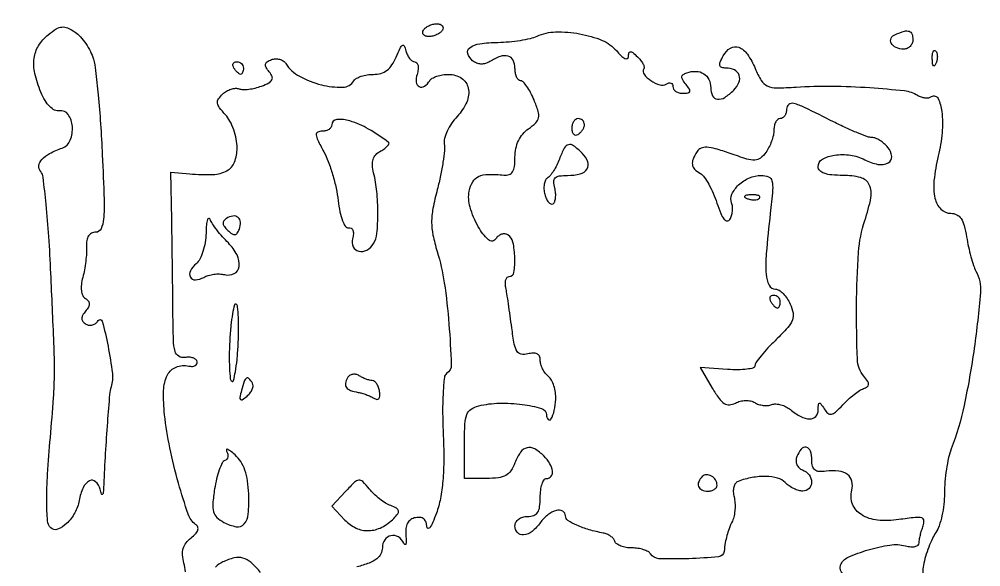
# Model space of a CAD drawing. Extents: x 0 to 5034, y 0 to 2560.
# Drawn here: x 4753.5 to 4905.8, y 2049 to 2135.7 of the extents above; entities that cross this region are included whole.
import ezdxf

# ---------------------------------------------------------------- set-up
doc = ezdxf.new("R2010")
doc.units = 0

msp = doc.modelspace()

# ---------------------------------------------------------------- linework, layer by layer
for points in [[(4648.5, 2283.373692, 0.000016), (4598.885535, 2284.40156, 0.000141)], [(4883.969823, 2047.873696, -0.342908), (4883.548171, 2049.264935, -0.198416), (4884.734672, 2050.51792, -0.032691), (4887.923959, 2051.702167, -0.035829), (4891.373808, 2052.468386, -0.101018), (4893.828218, 2052.334671, 0.043121), (4894.660886, 2052.192089, 0.073926), (4895.362539, 2052.237185, 0.111267), (4895.827994, 2052.452564, 0.233033), (4896, 2052.801581, -0.042358), (4896.043416, 2053.313148, -0.015747), (4896.18755, 2054.021188, -0.015473), (4896.394039, 2054.787344, -0.018054), (4896.63847, 2055.50025, 0.113157), (4896.757078, 2056.335542, 0.318549), (4896.396811, 2056.762333, 0.092313), (4895.36536, 2056.833456, 0.008398), (4892.799321, 2056.492615, -0.061549), (4889.417728, 2056.404989, -0.115569), (4886.842845, 2057.278765, -0.162167), (4885.454405, 2058.954227, -0.15785), (4885.328473, 2061.14808, 0.122161), (4885.34666, 2062.584396, 0.178413), (4884.656443, 2063.629744, 0.133192), (4883.256297, 2064.171678, 0.058307), (4881.25, 2064.14758, -0.047498), (4880.157349, 2064.110888, -0.153226), (4879.48645, 2064.367593, -0.167434), (4879.117576, 2064.943753, -0.059491), (4879, 2065.928434, 0.076208), (4878.783662, 2067.339581, 0.267523), (4878.132583, 2067.938565, 0.282879), (4877.322439, 2067.660701, 0.080833), (4876.623848, 2066.462146, 0.090987), (4876.503614, 2065.819427, 0.101431), (4876.627956, 2065.201945, 0.103401), (4876.982044, 2064.692018, 0.098155), (4877.516859, 2064.355157, -0.139442), (4878.55735, 2063.574781, -0.159823), (4878.962387, 2062.404611, -0.20222), (4878.563024, 2061.412793, -0.199834), (4877.571429, 2061, -0.074531), (4876.926993, 2061.096598, -0.03854), (4876.167138, 2061.395362, -0.037243), (4875.417288, 2061.830804, -0.046242), (4874.796945, 2062.345913, 0.130977), (4873.579285, 2063.051087, 0.05937), (4871.742385, 2063.320924, 0.051574), (4869.569575, 2063.155901, 0.042668), (4867.327623, 2062.549534, 0.158001), (4866.920349, 2062.23159, 0.085805), (4866.656817, 2061.646751, 0.070888), (4866.572808, 2060.890461, 0.056276), (4866.690346, 2060.076116, -0.048558), (4866.836434, 2059.163551, -0.033149), (4866.831624, 2058.112515, -0.033451), (4866.689832, 2057.089509, -0.055954), (4866.419875, 2056.264944, 0.015317), (4865.901689, 2055.030917, 0.025518), (4865.551581, 2053.959736, 0.02492), (4865.307169, 2052.840742, 0.013805), (4865.11535, 2051.455571, -0.356464), (4864.239302, 2050.595914, -0.014668), (4859.523922, 2050.304243, -0.015831), (4854.795948, 2050.300543, -0.251709), (4853.452371, 2051.077065, 0.134526), (4853.071033, 2051.432158, 0.044274), (4852.356963, 2051.728888, 0.040362), (4851.468609, 2051.931899, 0.036013), (4850.524316, 2052, -0.04187), (4849.596206, 2052.077856, -0.050994), (4848.755977, 2052.309746, -0.059301), (4848.117842, 2052.649829, -0.16162), (4847.815181, 2053.054456, 0.100598), (4847.571981, 2053.476983, 0.056858), (4847.131652, 2053.874551, 0.053442), (4846.574714, 2054.189034, 0.05901), (4845.981848, 2054.365544, -0.026645), (4843.737962, 2054.878548, -0.036568), (4841.794516, 2055.590477, -0.039324), (4840.375724, 2056.370829, -0.252504), (4840, 2057.067388, 0.276235), (4839.55542, 2057.810698, 0.190638), (4838.555617, 2057.927183, 0.101792), (4837.196045, 2057.247384, 0.070048), (4836, 2056, -0.067126), (4834.704952, 2054.633539, -0.139346), (4833.363955, 2054.064576, -0.247353), (4832.40777, 2054.425161, -0.183315), (4832, 2055.5, -0.130775), (4832.153209, 2056.075754, -0.10214), (4832.583333, 2056.5625, -0.08892), (4833.230589, 2056.888136, -0.072314), (4834, 2057, 0.081208), (4834.975317, 2057.159458, 0.166173), (4835.583333, 2057.625, 0.116834), (4835.907747, 2058.499083, 0.030703), (4836, 2060, -0.031626), (4836.072766, 2061.149251, -0.048861), (4836.29375, 2062.11875, -0.06271), (4836.615738, 2062.790443, -0.254951), (4837, 2063, 0.229726), (4837.721414, 2063.349922, 0.199327), (4837.950838, 2064.165968, 0.108762), (4837.537102, 2065.350245, 0.058221), (4836.571429, 2066.571429, 0.063614), (4835.119045, 2067.694775, 0.19271), (4833.90635, 2067.878716, 0.18695), (4832.876715, 2067.174529, 0.059568), (4832, 2065.5, -0.056934), (4831.348842, 2064.240233, -0.118181), (4830.540074, 2063.494733, -0.097156), (4829.370841, 2063.112784, -0.030518), (4827.524751, 2063), (4824, 2063), (4824, 2068.480948, -0.011213), (4824.070649, 2071.630811, -0.078367), (4824.377215, 2073.133378, -0.157534), (4825.043665, 2073.974277, -0.088475), (4826.25, 2074.500923, -0.052664), (4829.518401, 2074.92791, -0.038982), (4833.160837, 2074.733767, -0.036418), (4836.223655, 2074.100206, -0.334265), (4836.994819, 2073.083333, 0.174257), (4837.255748, 2072.365632, 0.518806), (4837.686621, 2072.400227, 0.079485), (4838.224646, 2073.767536, 0.043152), (4838.459355, 2075.562844, 0.046754), (4838.40694, 2076.61676, 0.042735), (4838.16054, 2077.676018, 0.04541), (4837.770528, 2078.586457, 0.09594), (4837.285456, 2079.178056, -0.059463), (4836.793483, 2079.696418, -0.043855), (4836.377603, 2080.370424, -0.0446), (4836.093914, 2081.088912, -0.071851), (4836, 2081.739076, 0.105291), (4835.869797, 2082.350522, 0.172987), (4835.508494, 2082.728991, 0.130728), (4834.901699, 2082.855809, 0.0505), (4834.045451, 2082.722137, -0.106912), (4833.00174, 2082.677478, -0.215077), (4832.332611, 2083.129337, -0.093904), (4831.890945, 2084.282097, -0.012668), (4831.493342, 2086.855505, 0.002445), (4831.238571, 2088.761992, 0.002508), (4830.967247, 2090.649742, 0.002427), (4830.715669, 2092.285306, 0.010567), (4830.54151, 2093.25, -0.048398), (4830.472234, 2093.92007, -0.078136), (4830.557556, 2094.485938, -0.111396), (4830.776593, 2094.86194, -0.208295), (4831.09362, 2095, 0.371267), (4831.838995, 2095.641954, 0.045051), (4831.976409, 2097.977041, 0.04357), (4831.684377, 2100.433148, 0.205781), (4830.888197, 2101.569098, 0.115806), (4830.402578, 2101.73164, 0.100467), (4829.867726, 2101.673727, 0.093277), (4829.365555, 2101.403201, 0.084467), (4828.975509, 2100.960372, -0.472423), (4827.805686, 2100.802035, -0.078775), (4826.193607, 2102.856108, -0.05511), (4824.887832, 2105.961146, -0.119782), (4824.760563, 2108.5278, -0.084906), (4825.304301, 2109.979897, -0.154221), (4826.234001, 2110.823817, -0.105439), (4827.75452, 2111.165336, -0.02806), (4830.25, 2111.052296, 0.104623), (4831.077601, 2111.141285, 0.177087), (4831.619269, 2111.567032, 0.110252), (4831.916076, 2112.421008, 0.028729), (4832, 2113.880438, -0.050412), (4832.139619, 2115.261694, -0.060694), (4832.553198, 2116.498442, -0.063754), (4833.229547, 2117.550644, -0.065382), (4834.144075, 2118.388361, 0.038419), (4835.306564, 2119.343537, 0.15515), (4835.739895, 2120.139884, 0.12507), (4835.681451, 2121.140284, 0.021377), (4835.022755, 2122.945065, 0.02294), (4834.473979, 2124.115075, 0.03189), (4833.870957, 2125.102613, 0.033001), (4833.295637, 2125.817069, 0.209716), (4832.87868, 2126, -0.211547), (4832.542657, 2126.14883, -0.080913), (4832.258112, 2126.5875, -0.061586), (4832.06444, 2127.234294, -0.042005), (4832, 2128, 0.116839), (4831.704932, 2129.245472, 0.215411), (4830.911902, 2129.888353, 0.151424), (4829.655075, 2129.833404, 0.054978), (4828.033538, 2129.04189, -0.068637), (4827.331548, 2128.722581, -0.084388), (4826.618023, 2128.635492, -0.086266), (4825.928113, 2128.789067, -0.07554), (4825.294549, 2129.170509, -0.14444), (4824.536748, 2130.299432, -0.322954), (4824.845342, 2131.229151, -0.124285), (4826.424957, 2131.856876, -0.028554), (4829.309017, 2132.070285, 0.018406), (4831.060264, 2132.164201, 0.016745), (4832.856399, 2132.387836, 0.017031), (4834.448531, 2132.696374, 0.050637), (4835.5, 2133.052611, -0.101589), (4838.433909, 2133.725237, -0.05098), (4842.241014, 2133.423887, -0.051262), (4845.82922, 2132.379269, -0.123078), (4848.050213, 2130.757688, 0.025806), (4848.791906, 2129.956442, 0.076288), (4849.400513, 2129.521865, 0.222466), (4849.778209, 2129.510527, 0.292218), (4849.966731, 2129.789427, -0.049791), (4850.04408, 2130.403524, -0.349803), (4850.264026, 2130.578853, -0.172397), (4850.638153, 2130.445905, -0.015802), (4851.39504, 2129.789427, -0.036149), (4851.900919, 2129.249066, -0.049245), (4852.267478, 2128.69174, -0.059313), (4852.456029, 2128.198128, -0.199883), (4852.40605, 2127.863307, 0.310184), (4852.456278, 2127.010163, 0.07963), (4853.520902, 2126.015339, 0.072825), (4854.924175, 2125.342321, 0.217165), (4855.956195, 2125.472927, -0.078184), (4856.355257, 2125.640484, -0.155995), (4856.693382, 2125.617448, -0.185367), (4856.917543, 2125.41108, -0.115543), (4857, 2125.059017, 0.151158), (4857.124953, 2124.655144, 0.09842), (4857.476593, 2124.311086, 0.081404), (4858.002123, 2124.079015, 0.063433), (4858.622445, 2124, 0.037264), (4859.405237, 2124.058421, 0.283783), (4859.675227, 2124.286761, 0.229616), (4859.622195, 2124.675312, 0.026423), (4859.080707, 2125.402754, -0.032492), (4858.558343, 2126.122568, -0.15921), (4858.437045, 2126.603563, -0.225835), (4858.639798, 2126.963533, -0.069723), (4859.208262, 2127.255446, -0.090964), (4860.65865, 2127.480217, -0.133158), (4861.888868, 2127.109838, -0.143101), (4862.705027, 2126.196611, -0.111725), (4863, 2124.893011, 0.110478), (4863.284827, 2123.619672, 0.260913), (4864.050096, 2123.07308, 0.172047), (4865.21464, 2123.346951, 0.053466), (4866.635186, 2124.492329, 0.096945), (4867.455087, 2125.711299, 0.186087), (4867.490909, 2126.871744, 0.20023), (4866.748452, 2127.697484, 0.111261), (4865.405799, 2128, -0.073766), (4864.731074, 2128.100088, -0.2721), (4864.450345, 2128.404509, -0.15382), (4864.501041, 2128.956097, -0.023629), (4864.980071, 2129.962762, -0.132217), (4866.116356, 2131.172, -0.238526), (4867.439061, 2131.285077, -0.148252), (4868.810547, 2130.181939, -0.051635), (4870.029763, 2127.928145, 0.037484), (4870.986883, 2126.032822, 0.151259), (4871.94288, 2125.180739, 0.10864), (4873.391989, 2124.869877, 0.014893), (4876.5, 2124.978382, -0.018321), (4882.137966, 2125.136519, -0.01465), (4888.211503, 2124.906247, -0.010812), (4893.665915, 2124.420518, -0.115364), (4895.75, 2123.68294, 0.063095), (4896.300266, 2123.421298, 0.056943), (4896.917951, 2123.293477, 0.060424), (4897.507011, 2123.311396, 0.100957), (4897.970683, 2123.481881, -0.444313), (4898.988732, 2123.186208, -0.085459), (4899.591624, 2121.100647, -0.050489), (4899.625048, 2117.762119, -0.036157), (4899.018163, 2114.075712, 0.031873), (4898.346665, 2110.203855, 0.081507), (4898.501683, 2107.370494, 0.142165), (4899.435477, 2105.660178, 0.199747), (4901.022075, 2105, -0.1175), (4901.942914, 2104.780573, -0.13005), (4902.62574, 2104.173787, -0.081891), (4903.125803, 2103.060669, -0.025047), (4903.50932, 2101.25, 0.014285), (4903.804094, 2099.693872, 0.013299), (4904.193395, 2098.11925, 0.013413), (4904.614063, 2096.738813, 0.04312), (4904.995606, 2095.858086, -0.146223), (4905.704379, 2092.4425, -0.013135), (4904.715651, 2083.655312, -0.018242), (4903.109799, 2074.562027, -0.038299), (4901.07377, 2067.6849, 0.036596), (4900.661206, 2066.308601, 0.016616), (4900.31542, 2064.459345, 0.01635), (4900.078468, 2062.476296, 0.02156), (4900, 2060.657407, -0.028204), (4899.900787, 2058.899954, -0.025468), (4899.603949, 2057.10298, -0.026333), (4899.170536, 2055.520256, -0.070025), (4898.65174, 2054.472506, 0.040588), (4898.090126, 2053.488098, 0.018798), (4897.516584, 2052.130522, 0.018479), (4897.017733, 2050.650925, 0.024447), (4896.680679, 2049.269696, 0.089841), (4896.654303, 2046.927665, 0.166855)], [(4779.835129, 2048.217201, 0.026119), (4779.562673, 2049.606315, -0.044972), (4779.360067, 2050.894348, -0.086566), (4779.470844, 2051.929936, -0.095397), (4779.912545, 2052.800595, -0.064522), (4780.704265, 2053.587312, 0.038415), (4781.426895, 2054.23421, 0.108992), (4781.77652, 2054.80868, 0.177246), (4781.765942, 2055.306294, 0.144025), (4781.43756, 2055.730997, -0.155018), (4780.253094, 2057.332925, -0.013214), (4778.709989, 2062.274589, -0.018224), (4777.346226, 2067.85222, -0.023181), (4776.517846, 2073.084951, -0.034566), (4776.358449, 2076.919324, -0.108917), (4776.97801, 2079.402233, -0.187221), (4778.339272, 2080.643004, -0.144031), (4780.360234, 2080.810873, 0.060345), (4780.924178, 2080.764141, 0.108471), (4781.371517, 2080.880256, 0.154489), (4781.631425, 2081.135636, 0.169849), (4781.684423, 2081.483614, 0.175619), (4781.476631, 2081.835802, 0.090637), (4781.024123, 2082.088494, 0.071623), (4780.399566, 2082.205702, 0.05263), (4779.695571, 2082.161535, -0.187205), (4778.751749, 2082.355125, -0.187145), (4778.18534, 2083.134664, -0.056849), (4777.921956, 2084.941307, -0.006104), (4777.841515, 2089.177921, 0.001018), (4777.81203, 2092.523371, 0.000586), (4777.763595, 2096.552264, 0.000586), (4777.705473, 2100.598049, 0.00098), (4777.645944, 2104), (4777.5, 2111.5), (4780.5, 2111.2417, 0.030126), (4784.197574, 2111.146817, 0.116663), (4786.394795, 2111.747479, 0.177238), (4787.582459, 2113.099331, 0.092765), (4788, 2115.330491, 0.047867), (4787.86497, 2116.737744, 0.036219), (4787.460219, 2118.236734, 0.037079), (4786.866074, 2119.602782, 0.066508), (4786.159386, 2120.598544, -0.023909), (4785.208278, 2121.722674, -0.130298), (4784.904014, 2122.45192, -0.183363), (4785.053717, 2123.10133, -0.057607), (4785.710652, 2123.874422, -0.055362), (4786.33207, 2124.337818, -0.053823), (4787.045795, 2124.658771, -0.058474), (4787.740499, 2124.798318, -0.111675), (4788.301266, 2124.718717, 0.089846), (4788.92333, 2124.602804, 0.030784), (4789.842339, 2124.654816, 0.029436), (4790.871026, 2124.838753, 0.030015), (4791.864145, 2125.141402, 0.028104), (4793.024351, 2125.648441, 0.152296), (4793.511431, 2126.121197, 0.231291), (4793.535208, 2126.667955, 0.070516), (4793.088621, 2127.393218, -0.041821), (4792.596111, 2128.099199, -0.178857), (4792.509892, 2128.596804, -0.202989), (4792.770118, 2128.991455, -0.055284), (4793.44803, 2129.341684, -0.082765), (4794.079234, 2129.470458, -0.077028), (4794.734834, 2129.392967, -0.0801), (4795.313725, 2129.126588, -0.102503), (4795.723553, 2128.708467, 0.125363), (4797.873545, 2126.704409, 0.063742), (4801.337381, 2125.34677, 0.06795), (4804.710203, 2124.97241, 0.253232), (4806.5, 2126, -0.131506), (4806.908098, 2126.384559, -0.045185), (4807.660796, 2126.70625, -0.041167), (4808.594616, 2126.92617, -0.037268), (4809.583768, 2127, 0.068387), (4810.775828, 2127.163809, 0.095142), (4811.73748, 2127.64366, 0.08582), (4812.520577, 2128.489282, 0.046311), (4813.182141, 2129.75, -0.01092), (4813.797481, 2131.156016, -0.141697), (4814.168699, 2131.582789, -0.453182), (4814.468191, 2131.497443, -0.052259), (4814.730715, 2130.75, 0.050727), (4814.963537, 2130.080589, 0.060607), (4815.316474, 2129.514062, 0.071273), (4815.729623, 2129.128962, 0.153174), (4816.140712, 2129, -0.232811), (4816.467402, 2128.839169, -0.120098), (4816.656304, 2128.4125, -0.077588), (4816.671092, 2127.766332, -0.043865), (4816.5, 2127, 0.097424), (4816.359541, 2125.76337, 0.26228), (4816.837676, 2125.055624, 0.275203), (4817.66552, 2125.116548, 0.102014), (4818.5, 2126, -0.128262), (4818.902718, 2126.38437, -0.046126), (4819.63373, 2126.70625, -0.042026), (4820.53775, 2126.926125, -0.038665), (4821.491629, 2127, -0.144926), (4823.536216, 2126.394659, -0.201408), (4824.59825, 2124.83428, -0.154892), (4824.360338, 2122.624168, -0.084903), (4822.84439, 2120.330276, 0.039102), (4821.969553, 2119.237777, 0.039273), (4821.276905, 2118.02393, 0.042223), (4820.848781, 2116.87129, 0.108654), (4820.800394, 2115.988925, -0.065285), (4820.832861, 2114.951716, -0.013098), (4820.601344, 2113.113497, -0.013634), (4820.214771, 2110.973919, -0.012355), (4819.700945, 2108.786562, 0.016304), (4819.010933, 2105.741366, 0.046958), (4818.802779, 2103.58826, 0.051871), (4819.008991, 2101.555915, 0.023527), (4819.676085, 2098.96299, -0.037733), (4820.804096, 2093.998623, -0.017722), (4821.543925, 2087.453524, -0.009378), (4821.920219, 2081.013356, -0.270532), (4821.171804, 2079.606181, 0.233524), (4820.813513, 2079.032656, 0.01039), (4820.623999, 2076.632324, 0.015605), (4820.544763, 2073.676634, 0.010166), (4820.629216, 2070.263295, -0.011397), (4820.72279, 2066.063129, -0.020844), (4820.578268, 2062.640404, -0.025478), (4820.196196, 2059.823759, -0.041534), (4819.556105, 2057.5, -0.014124), (4818.986055, 2056.073011, -0.049761), (4818.506211, 2055.210601, -0.306699), (4818.224489, 2055.10184, -0.342518), (4818.043893, 2055.323324, 0.073615), (4817.912145, 2056.086102, 0.142077), (4817.565072, 2056.593131, 0.144756), (4817.005824, 2056.830075, 0.077535), (4816.25, 2056.798674, 0.098635), (4815.496513, 2056.486378, 0.122068), (4814.98678, 2055.926232, 0.098816), (4814.730625, 2055.093394, 0.047998), (4814.724508, 2053.97535, -0.0151), (4814.777894, 2053.090373, -0.07405), (4814.719201, 2052.594321, -0.503077), (4814.575433, 2052.538066, -0.149043), (4814.391174, 2052.75, 0.148678), (4813.532492, 2053.73908, 0.194253), (4812.364412, 2053.947933, 0.194991), (4811.382006, 2053.287384, 0.149525), (4811, 2052.038544, -0.119799), (4810.762448, 2051.061314, -0.111969), (4810.09916, 2050.273723, -0.072273), (4808.896366, 2049.611066, -0.024062), (4806.976927, 2048.993787, -0.017607)], [(4791.715446, 2048.103082, 0.037836), (4790.212323, 2049.696347, 0.116694), (4788.925953, 2050.410039, 0.13014), (4787.541871, 2050.431312, 0.052384), (4785.75, 2049.781028, 0.074238), (4784.570552, 2048.972385, 0.16234)]]:
    msp.add_lwpolyline(points, format="xyb")
for points in [[(4820.5, 2134, -0.091204), (4820.153536, 2133.617096, -0.053126), (4819.622888, 2133.29375, -0.050746), (4819.00158, 2133.074178, -0.059645), (4818.381966, 2133, -0.069308), (4817.853366, 2133.073627, -0.14379), (4817.504138, 2133.29375, -0.190139), (4817.386134, 2133.620091, -0.131946), (4817.5, 2134, -0.091204), (4817.846464, 2134.382904, -0.053126), (4818.377112, 2134.70625, -0.050746), (4818.99842, 2134.925822, -0.059645), (4819.618034, 2135, -0.069308), (4820.146634, 2134.926373, -0.14379), (4820.495862, 2134.70625, -0.190139), (4820.613866, 2134.379909, -0.131946)], [(4765.242406, 2129.409778, -0.041529), (4765.600425, 2127.619806, -0.005442), (4766.001789, 2123.75631, -0.006296), (4766.370987, 2119.153547, -0.005233), (4766.650716, 2114.25, -0.00332), (4766.932224, 2107.194648, -0.029269), (4766.853352, 2104.075767, -0.085815), (4766.451587, 2102.534615, -0.294217), (4765.621694, 2102, 0.113924), (4764.953249, 2101.845694, 0.135458), (4764.469246, 2101.418599, 0.106615), (4764.19859, 2100.71258, 0.052887), (4764.152377, 2099.75, -0.029484), (4764.151065, 2098.69913, -0.015077), (4764.032024, 2097.385172, -0.014928), (4763.827388, 2096.034415, -0.021687), (4763.560149, 2094.859094, 0.036332), (4763.33542, 2093.717129, 0.060845), (4763.335288, 2092.73997, 0.078884), (4763.55015, 2091.989513, 0.146263), (4763.967531, 2091.520067, -0.081121), (4764.428744, 2091.11924, -0.170981), (4764.591357, 2090.680254, -0.134683), (4764.45766, 2090.160307, -0.043348), (4764, 2089.5, 0.044453), (4763.543192, 2088.837809, 0.137363), (4763.414143, 2088.315027, 0.170328), (4763.585627, 2087.870828, 0.078002), (4764.063245, 2087.460912, 0.107488), (4764.565461, 2087.283588, 0.099557), (4765.110899, 2087.323582, 0.095748), (4765.615549, 2087.575228, 0.091186), (4766.000282, 2088.000457, -0.658594), (4766.653441, 2087.903368, -0.016456), (4767.557252, 2083.96417, -0.016579), (4768.250774, 2079.652258, -0.110493), (4768.048354, 2077.5, 0.057525), (4767.81216, 2076.328459, 0.002212), (4767.459343, 2071.905207, 0.004223), (4767.1294, 2066.967767, 0.004159), (4766.880994, 2062, -0.006719), (4766.815341, 2060.809301, -0.157341), (4766.691343, 2060.499428, -0.586694), (4766.537451, 2060.527929, -0.017649), (4766.304429, 2061.305339, 0.14093), (4765.596848, 2062.496701, 0.322853), (4764.615914, 2062.625208, 0.166402), (4763.617775, 2061.546666, 0.060288), (4763, 2059.524442, -0.082675), (4762.305923, 2057.568745, -0.074902), (4760.997665, 2055.867436, -0.099238), (4759.566788, 2054.954501, -0.297182), (4758.484034, 2055.182633, -0.181178), (4757.978496, 2056.293921, -0.016151), (4757.865537, 2059.416161, -0.016454), (4757.990217, 2063.708127, -0.00681), (4758.428721, 2069.5, 0.004572), (4758.932465, 2075.780144, 0.016934), (4759.079598, 2079.751553, 0.011059), (4758.990711, 2084.441355, 0.001139), (4758.511052, 2095.5, 0.005424), (4758.181532, 2101.328901, 0.008065), (4757.755531, 2106.421963, 0.004131), (4757.292228, 2110.70146, 0.14491), (4756.90077, 2111.617321, -0.203063), (4756.62283, 2112.545128, -0.159584), (4757.060913, 2113.510217, -0.087776), (4758.308111, 2114.46441, -0.033673), (4760.316971, 2115.33908, 0.21625), (4761.574891, 2116.557073, 0.112977), (4761.908763, 2118.757507, 0.13307), (4761.239689, 2120.654954, 0.28995), (4759.877363, 2121.235411, -0.152231), (4759.110423, 2121.343883, -0.085392), (4758.333407, 2121.890448, -0.063576), (4757.590277, 2122.847109, -0.035202), (4756.928636, 2124.172288, -0.04169), (4755.978487, 2127.14494, -0.088684), (4755.86032, 2129.548157, -0.107474), (4756.570342, 2131.543296, -0.083439), (4758.098308, 2133.276602, -0.028586), (4759.373148, 2134.195658, -0.118372), (4760.264434, 2134.502763, -0.132106), (4761.14406, 2134.354923, -0.039253), (4762.345818, 2133.686379, -0.063067), (4763.19539, 2132.953035, -0.034361), (4764.045841, 2131.866313, -0.033631), (4764.770542, 2130.624039, -0.045142)], [(4895, 2132.5, -0.095012), (4894.890211, 2131.927451, -0.096907), (4894.576711, 2131.440625, -0.098834), (4894.108867, 2131.114729, -0.103216), (4893.559017, 2131, -0.100328), (4892.352736, 2131.244508, -0.165991), (4891.585568, 2131.929616, -0.252745), (4891.571477, 2132.723844, -0.179436), (4892.243769, 2133.335642, -0.024413), (4893.665129, 2133.82951, -0.146017), (4894.440525, 2133.826107, -0.247945), (4894.860442, 2133.410316, -0.076209)], [(4898.683114, 2128.8125, -0.054073), (4898.461564, 2128.395823, -0.470617), (4898.279315, 2128.37858, -0.168741), (4898.137993, 2128.670344, -0.018894), (4898.078947, 2129.416667, -0.028489), (4898.089945, 2130.112848, -0.077125), (4898.200665, 2130.592839, -0.208169), (4898.385309, 2130.77538, -0.296942), (4898.604167, 2130.729167, -0.126455), (4898.797407, 2130.402231, -0.060344), (4898.876576, 2129.916927, -0.05415), (4898.839148, 2129.359369, -0.051402)], [(4789, 2128, -0.042167), (4788.967655, 2127.617151, -0.061769), (4788.870461, 2127.29375, -0.081139), (4788.727648, 2127.07446, -0.210953), (4788.559017, 2127, -0.151918), (4788.34829, 2127.065539, -0.038439), (4788.066025, 2127.29375, -0.035638), (4787.768994, 2127.617226, -0.029505), (4787.5, 2128, -0.082592), (4787.343488, 2128.3821, -0.161196), (4787.3746, 2128.70625, -0.182303), (4787.586039, 2128.921712, -0.108972), (4787.940983, 2129, -0.093332), (4788.345238, 2128.923877, -0.09642), (4788.688914, 2128.70625, -0.099167), (4788.918938, 2128.381556, -0.105053)], [(4875, 2121.468615, -0.066306), (4874.925222, 2120.907207, -0.083434), (4874.70625, 2120.431406, -0.099317), (4874.381345, 2120.113181, -0.145266), (4874, 2120, 0.175567), (4873.618398, 2119.861745, 0.092916), (4873.29375, 2119.468644, 0.073113), (4873.074011, 2118.883168, 0.053321), (4873, 2118.19113, -0.055379), (4872.909132, 2117.373236, -0.030507), (4872.628459, 2116.405502, -0.030031), (4872.219524, 2115.447181, -0.042025), (4871.735178, 2114.652513, -0.067193), (4870.859233, 2113.741099, -0.161569), (4869.990696, 2113.423383, -0.082755), (4868.735168, 2113.593682, -0.009809), (4866.055878, 2114.480285, 0.012597), (4863.746016, 2115.230378, 0.058457), (4862.366339, 2115.470075, 0.116517), (4861.469181, 2115.309827, 0.150241), (4860.836012, 2114.768902, 0.039689), (4860.198495, 2113.56271, 0.139999), (4860.08707, 2112.70165, 0.163784), (4860.451104, 2111.99237, 0.060049), (4861.358561, 2111.29969, -0.106019), (4861.964348, 2110.742913, -0.026364), (4862.687722, 2109.598201, -0.025763), (4863.393968, 2108.17034, -0.023351), (4863.975599, 2106.630355, 0.017172), (4864.582187, 2104.962236, 0.071633), (4865.117786, 2104.039957, 0.223669), (4865.591541, 2103.804323, 0.265667), (4866.024518, 2104.039671, 0.064434), (4866.289826, 2104.626061, 0.046645), (4866.434539, 2105.329214, 0.047147), (4866.445519, 2106.036334, 0.072052), (4866.310353, 2106.633618, -0.201807), (4866.35454, 2108.020169, -0.097465), (4867.412119, 2109.487736, -0.084934), (4869.114722, 2110.609509, -0.103648), (4870.978228, 2111, -0.099228), (4872.138969, 2110.767353, -0.239762), (4872.690079, 2110.119047, -0.080522), (4872.793051, 2108.714889, -0.006291), (4872.416402, 2104.963865, 0.006509), (4871.784807, 2098.646138, 0.039055), (4871.756571, 2095.344729, 0.100002), (4872.230899, 2093.623226, 0.281165), (4873.25, 2092.992198, -0.145046), (4873.806997, 2092.823356, -0.052149), (4874.454366, 2092.292739, -0.046304), (4875.083458, 2091.526528, -0.040268), (4875.59465, 2090.622017, -0.063861), (4876.039555, 2089.215544, -0.140631), (4875.927324, 2088.103805, -0.088467), (4875.178876, 2086.900708, -0.015916), (4873.34465, 2084.989374, 0.012557), (4872.063557, 2083.672249, 0.017174), (4870.982491, 2082.419771, 0.014005), (4870.162848, 2081.340956, 0.156692), (4870, 2080.834072, -0.339177), (4869.750294, 2080.508314, -0.033813), (4868.72242, 2080.305091, -0.031604), (4867.318099, 2080.214518, -0.019072), (4865.650791, 2080.276106), (4861.301582, 2080.603177), (4863.241639, 2077.315025, 0.021461), (4864.306208, 2075.675741, 0.094315), (4865.135561, 2074.881391, 0.163042), (4865.950573, 2074.671087, 0.105561), (4866.89473, 2074.943661, -0.063491), (4867.650575, 2075.232126, -0.053051), (4868.502719, 2075.345067, -0.055201), (4869.318388, 2075.275959, -0.089931), (4869.963198, 2075.022745, 0.06281), (4870.581729, 2074.74048, 0.046453), (4871.31804, 2074.583677, 0.047177), (4872.054517, 2074.566955, 0.07384), (4872.672051, 2074.704396, -0.103209), (4873.306247, 2074.807209, -0.055094), (4874.094421, 2074.684015, -0.051451), (4874.905687, 2074.371279, -0.055551), (4875.613617, 2073.905706, 0.050807), (4877.258225, 2072.801694, 0.119159), (4878.682199, 2072.434343, 0.213763), (4879.619488, 2072.837176, 0.185711), (4880.015313, 2073.838484, -0.012092), (4880.046433, 2074.769914, -0.345911), (4880.195501, 2074.938635, -0.295017), (4880.420552, 2074.845428, -0.010145), (4880.970557, 2074.013399, 0.06885), (4881.553856, 2073.322697, 0.242007), (4882.099439, 2073.179232, 0.133659), (4882.766199, 2073.529319, 0.017886), (4883.89914, 2074.661364, -0.020001), (4884.756391, 2075.510726, -0.019399), (4885.687292, 2076.297979, -0.019733), (4886.558883, 2076.925141, -0.065026), (4887.193895, 2077.235344, 0.066347), (4887.792135, 2077.529534, 0.242041), (4887.991007, 2077.888166, 0.15574), (4887.850578, 2078.380918, 0.025801), (4887.255032, 2079.183778, -0.164609), (4886.223837, 2081.894414, -0.010744), (4886.089754, 2090.411579, -0.015521), (4886.400965, 2098.867915, -0.064618), (4887.396812, 2103.860495, 0.032523), (4888.362868, 2107.478653, 0.163513), (4888.098641, 2109.527348, 0.220397), (4886.726461, 2110.64726, 0.062746), (4883.926676, 2111, -0.022025), (4882.160456, 2111.07784, -0.062744), (4880.959594, 2111.338078, -0.108997), (4880.256509, 2111.774845, -0.202134), (4880, 2112.383423, -0.270287), (4880.680582, 2113.550444, -0.092108), (4882.607969, 2114.213165, -0.073601), (4885.1016, 2114.214525, -0.083238), (4887.377114, 2113.479376, 0.072355), (4889.479383, 2112.749603, 0.170386), (4891.099637, 2112.990948, 0.303537), (4891.650157, 2114.00832, 0.150963), (4891.063253, 2115.423785, 0.040782), (4890.473454, 2116.026891, 0.038872), (4889.784505, 2116.536987, 0.041416), (4889.103094, 2116.889001, 0.098833), (4888.547033, 2117, -0.086987), (4887.82293, 2117.126935, -0.0097), (4886.252595, 2117.729645, -0.011563), (4884.39979, 2118.532721, -0.009132), (4882.432629, 2119.483899, 0.003525), (4877.861394, 2121.757809, 0.04844), (4876.12813, 2122.405752, 0.246992), (4875.350204, 2122.229052, 0.219201)], [(4803, 2119, -0.150573), (4802.88249, 2118.618636, -0.098517), (4802.551831, 2118.29375, -0.081606), (4802.057635, 2118.074628, -0.063709), (4801.47432, 2118, 0.111313), (4800.771856, 2117.841651, 0.310471), (4800.531218, 2117.426485, 0.096625), (4800.760286, 2116.596944, 0.009493), (4801.72432, 2114.75, -0.035449), (4802.441326, 2113.183211, -0.018178), (4803.125269, 2111.132812, -0.017971), (4803.679215, 2108.960398, -0.025775), (4804, 2107, 0.022009), (4804.278025, 2105.216788, 0.042132), (4804.682133, 2103.826617, 0.056962), (4805.154446, 2102.921399, 0.298956), (4805.64744, 2102.715813, -0.17749), (4806.062553, 2102.646517, -0.178564), (4806.33328, 2102.325529, -0.106531), (4806.41197, 2101.746173, -0.044658), (4806.280809, 2100.965813, 0.171791), (4806.387961, 2099.700496, 0.233873), (4807.259968, 2098.985816, 0.185829), (4808.545199, 2099.167441, 0.128035), (4809.620042, 2100.194232, 0.118325), (4810.148402, 2101.799253, 0.020648), (4810.280498, 2105.005808, 0.023431), (4810.117403, 2108.475522, 0.038039), (4809.618722, 2111.382998, -0.043668), (4809.42332, 2112.604506, -0.095595), (4809.535588, 2113.541349, -0.11227), (4809.96821, 2114.273858, -0.076023), (4810.735899, 2114.872078, 0.027087), (4811.371124, 2115.274206, 0.051313), (4811.825601, 2115.67367, 0.082216), (4812.047033, 2116.009348, 0.346683), (4811.99167, 2116.227657, 0.033649), (4808.812497, 2118.345839, 0.055401), (4805.85275, 2119.63141, 0.096283), (4803.784243, 2119.853799, 0.389567)], [(4841, 2118.440983, 0.066118), (4841.073267, 2117.889346, 0.138808), (4841.29375, 2117.521475, 0.191142), (4841.620352, 2117.392057, 0.139169), (4842, 2117.5, 0.06081), (4842.382515, 2117.806203, 0.051032), (4842.70625, 2118.2129, 0.053229), (4842.926698, 2118.653442, 0.089642), (4843, 2119.059017, 0.105429), (4842.923444, 2119.418051, 0.099231), (4842.70625, 2119.723586, 0.096318), (4842.381732, 2119.928382, 0.092995), (4842, 2120, 0.153634), (4841.618621, 2119.879982, 0.097988), (4841.29375, 2119.542039, 0.080552), (4841.074545, 2119.037096, 0.062283)], [(4839.036932, 2113.597139, -0.024236), (4838.616031, 2112.633433, -0.024938), (4838.107434, 2111.724417, -0.025662), (4837.589086, 2110.984803, -0.088889), (4837.155563, 2110.596143, 0.14633), (4836.822893, 2110.221877, 0.066218), (4836.624746, 2109.589807, 0.057312), (4836.580498, 2108.814968, 0.049622), (4836.70757, 2108.010251, 0.041978), (4836.964199, 2107.284046, 0.074084), (4837.307462, 2106.750262, 0.114793), (4837.676994, 2106.484873, 0.241489), (4838.01981, 2106.512243, 0.169716), (4838.286936, 2106.841904, 0.059276), (4838.425905, 2107.445336, 0.050566), (4838.431105, 2108.199883, 0.040428), (4838.289489, 2109.000996, -0.055479), (4838.140643, 2110.020781, -0.210107), (4838.374334, 2110.6057, -0.163949), (4839.016681, 2110.917181, -0.031635), (4840.324352, 2111, 0.061808), (4842.319726, 2111.247608, 0.187488), (4843.415384, 2112.025831, 0.247366), (4843.5269, 2113.16553, 0.099814), (4842.635186, 2114.507671, 0.031433), (4841.29193, 2115.691878, 0.230863), (4840.477482, 2115.862009, 0.21567), (4839.805947, 2115.32705, 0.027498)], [(4868.8125, 2107.316886, 0.051402), (4869.359369, 2107.160852, 0.05415), (4869.916927, 2107.123424, 0.060344), (4870.402231, 2107.202593, 0.126455), (4870.729167, 2107.395833, 0.296942), (4870.77538, 2107.614691, 0.208169), (4870.592839, 2107.799335, 0.077125), (4870.112848, 2107.910055, 0.028489), (4869.416667, 2107.921053, 0.018894), (4868.670344, 2107.862007, 0.168741), (4868.37858, 2107.720685, 0.470617), (4868.395823, 2107.538436, 0.054073)], [(4783.078947, 2101.872445, -0.036359), (4782.938813, 2100.39311, -0.036203), (4782.5858, 2098.947482, -0.038591), (4782.088999, 2097.735518, -0.103342), (4781.51101, 2097.009138, 0.095932), (4780.594952, 2095.891937, 0.256225), (4780.601072, 2094.895788, 0.293749), (4781.410594, 2094.462364, 0.108005), (4782.708702, 2094.856857, -0.057179), (4783.437693, 2095.161613, -0.037879), (4784.326571, 2095.34737, -0.037951), (4785.230383, 2095.396609, -0.058652), (4786.004127, 2095.28867, 0.181786), (4787.536628, 2095.448421, 0.251725), (4788.31761, 2096.556181, 0.149164), (4787.991229, 2098.399257, 0.078658), (4786.612441, 2100.29665, -0.016718), (4785.683724, 2101.289639, -0.015989), (4784.80899, 2102.356956, -0.016156), (4784.098258, 2103.347741, -0.053686), (4783.726675, 2104.056818, 0.342522), (4783.508763, 2104.186076, 0.297845), (4783.301783, 2104.010471, 0.051763), (4783.14643, 2103.179571, 0.014912)], [(4786.312919, 2104.184017, 0.095786), (4785.903089, 2103.801642, 0.186782), (4785.789974, 2103.37599, 0.135916), (4785.986267, 2102.884165, 0.043274), (4786.52077, 2102.294547, 0.035258), (4787.203911, 2101.745043, 0.183126), (4787.665276, 2101.629847, 0.222327), (4788.031557, 2101.856992, 0.052989), (4788.366432, 2102.512522, 0.104123), (4788.539584, 2103.592962, 0.212883), (4788.160069, 2104.343631, 0.211298), (4787.345023, 2104.566335, 0.102867)], [(4872.5, 2091, 0.029505), (4872.768994, 2090.617226, 0.035638), (4873.066025, 2090.29375, 0.038439), (4873.34829, 2090.065539, 0.151918), (4873.559017, 2090, 0.210953), (4873.727648, 2090.07446, 0.081139), (4873.870461, 2090.29375, 0.061769), (4873.967655, 2090.617151, 0.042167), (4874, 2091, 0.105053), (4873.918938, 2091.381556, 0.099167), (4873.688914, 2091.70625, 0.09642), (4873.345238, 2091.923877, 0.093332), (4872.940983, 2092, 0.108972), (4872.586039, 2091.921712, 0.182303), (4872.3746, 2091.70625, 0.161196), (4872.343488, 2091.3821, 0.082592)], [(4786.839023, 2084.906324, 0.010436), (4786.756989, 2082.538645, 0.015799), (4786.79375, 2080.477661, 0.010495), (4786.912142, 2078.799212, 0.236308), (4787.160977, 2078.398328, 0.509284), (4787.436855, 2078.512023, 0.015996), (4787.727381, 2079.903728, 0.019075), (4787.98374, 2081.781766, 0.010504), (4788.160977, 2084.093676, 0.010436), (4788.243011, 2086.461355, 0.015799), (4788.20625, 2088.522339, 0.010495), (4788.087858, 2090.200788, 0.236308), (4787.839023, 2090.601672, 0.509284), (4787.563145, 2090.487977, 0.015996), (4787.272619, 2089.096272, 0.019075), (4787.01626, 2087.218234, 0.010504)], [(4788.695306, 2076.942849, 0.013155), (4788.437508, 2075.839186, 0.250132), (4788.534522, 2075.510543, 0.365866), (4788.817265, 2075.484437, 0.020832), (4789.567664, 2076.056156, 0.053666), (4790.066434, 2076.569661, 0.06677), (4790.402722, 2077.143258, 0.080334), (4790.533758, 2077.686706, 0.158778), (4790.429973, 2078.113307, 0.05067), (4789.879255, 2078.830527, 0.367379), (4789.47943, 2078.874917, 0.167202), (4789.123105, 2078.402167, 0.014693)], [(4805.468963, 2078.949781, 0.096755), (4805.150835, 2078.106304, 0.202884), (4805.309421, 2077.43679, 0.149794), (4805.966666, 2076.946926, 0.048262), (4807.158369, 2076.646844, -0.032084), (4807.756457, 2076.516627, -0.019257), (4808.447296, 2076.289964, -0.019245), (4809.119904, 2076.010316, -0.031573), (4809.662215, 2075.717117, 0.090894), (4810.134884, 2075.529713, 0.267457), (4810.454061, 2075.637793, 0.175673), (4810.609504, 2076.03407, 0.042963), (4810.566886, 2076.745237, 0.047771), (4810.401455, 2077.417758, 0.061158), (4810.119248, 2077.989036, 0.074325), (4809.769863, 2078.37994, 0.170659), (4809.404671, 2078.515313, -0.058861), (4808.974726, 2078.573497, -0.025011), (4808.418857, 2078.746733, -0.024326), (4807.8376, 2078.993009, -0.029266), (4807.319098, 2079.281625, 0.090014), (4806.817394, 2079.486032, 0.096503), (4806.288499, 2079.493933, 0.101172), (4805.814876, 2079.305238, 0.109543)], [(4786.334336, 2067.33541, -0.074468), (4786.521404, 2066.865187, -0.104185), (4786.531481, 2066.414392, -0.12468), (4786.36506, 2066.054704, -0.139137), (4786.053207, 2065.83541, 0.198126), (4785.642117, 2065.469324, 0.026513), (4785.181998, 2064.378119, 0.027334), (4784.757024, 2062.961101, 0.019824), (4784.434426, 2061.345419, 0.01749), (4784.147352, 2059.012848, 0.089958), (4784.266464, 2057.721156, 0.138597), (4784.804839, 2056.836755, 0.064372), (4785.908117, 2056.049175, 0.078915), (4787.870622, 2055.36842, 0.263106), (4789.110868, 2055.804578, 0.160542), (4789.774697, 2057.375925, 0.029798), (4789.843899, 2060.553996, 0.027638), (4789.649097, 2062.641074, 0.047554), (4789.228731, 2064.334142, 0.056997), (4788.572045, 2065.685737, 0.071597), (4787.666295, 2066.74145, 0.013943), (4786.929537, 2067.350599, 0.060955), (4786.445873, 2067.641328, 0.46026), (4786.302918, 2067.57346, 0.200665)], [(4861.63948, 2063.306147, 0.094876), (4861.086489, 2062.491235, 0.1934), (4861.067517, 2061.730754, 0.202875), (4861.575357, 2061.193711, 0.103624), (4862.5, 2061, 0.06085), (4863.073598, 2061.070066, 0.079459), (4863.559375, 2061.276414, 0.097386), (4863.8846, 2061.582093, 0.156819), (4864, 2061.940983, 0.139398), (4863.764316, 2062.769921, 0.123736), (4863.119339, 2063.396031, 0.139481), (4862.316568, 2063.598585, 0.191124)], [(4805.175096, 2060.957569), (4803.002818, 2058.625902), (4805.07074, 2056.424701, 0.096244), (4806.838546, 2055.150034, 0.117081), (4808.834298, 2054.746074, 0.110257), (4810.890184, 2055.277639, 0.078135), (4812.824301, 2056.683684, 0.036058), (4813.458278, 2057.415093, 0.224843), (4813.554014, 2057.88799, 0.211733), (4813.249634, 2058.280272, 0.031997), (4812.324301, 2058.704243, -0.049051), (4811.5122, 2059.110334, -0.024693), (4810.572846, 2059.768386, -0.024257), (4809.660696, 2060.550763, -0.032965), (4808.923687, 2061.345988, 0.024196), (4807.883072, 2062.509027, 0.227761), (4807.269319, 2062.729338, 0.168622), (4806.605534, 2062.418988, 0.012331)]]:
    msp.add_lwpolyline(points, format="xyb", close=True)

doc.saveas('drawing.dxf')
